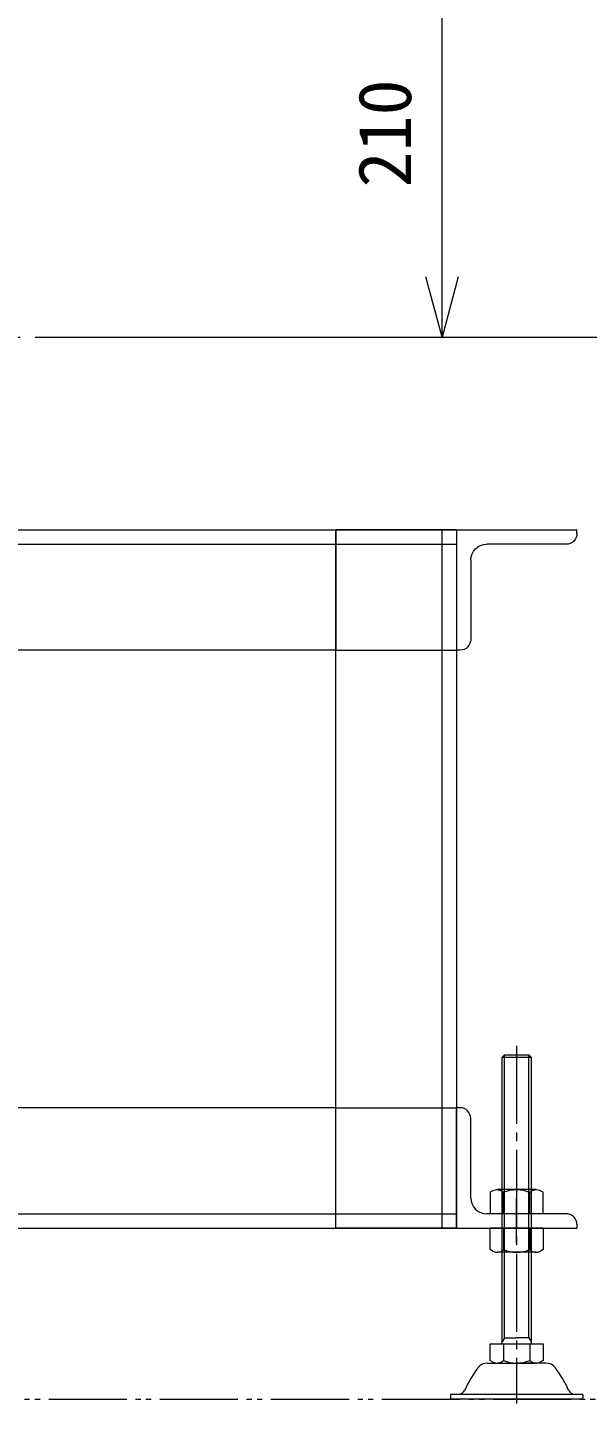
# Model space of a CAD drawing. Units: millimetres at full size. Extents: x -19442 to 19442, y -5866 to 5866.
# Drawn here: x -17547 to -17315, y -821 to -250 of the extents above; entities that cross this region are included whole.
import ezdxf
from ezdxf.enums import TextEntityAlignment as Align

# ---------------------------------------------------------------- set-up
doc = ezdxf.new("R2010")
doc.units = ezdxf.units.MM
doc.header["$LTSCALE"] = 3.6
doc.linetypes.add('CHAIN2', pattern=[12, 9, -1, 1, -1])
doc.linetypes.add('DOUBLE_CHAIN2', pattern=[12.8, 9, -1, 0.6, -0.6, 0.6, -1])
for name, color, linetype, lineweight in [('0-2_06_PHANTOM', 2, 'DOUBLE_CHAIN2', 9), ('0-3_04_HIDDEN', 7, 'Continuous', 9), ('0-4_05_CENTER', 2, 'CHAIN2', 9), ('0-5_08_DIM', 3, 'Continuous', 9), ('0-6_0', 2, 'Continuous', 9)]:
    doc.layers.add(name, color=color, linetype=linetype, lineweight=lineweight)
doc.styles.add('ＭＳ ゴシック', font='')
doc.styles.get('ＭＳ ゴシック').set_extended_font_data('MS Gothic')

# ---------------------------------------------------------------- blocks, each defined once
blk = doc.blocks.new('KK015066_54_5_1')
at = {"layer": '0-6_0', "color": 134}
for p, q in [((1.5, 50), (0, 50)), ((0, 0), (0, 50)), ((6, 12.5), (6, 45.5)), ((45.5, 6), (12.5, 6)), ((0, 0), (50, 0)), ((50, 1.5), (50, 0))]:
    blk.add_line(p, q, dxfattribs=at)
for centre, radius, start, end in [((1.5, 45.5), 4.5, 0, 90), ((12.5, 12.5), 6.5, 180, 270), ((45.5, 1.5), 4.5, 0, 90)]:
    blk.add_arc(centre, radius, start, end, dxfattribs=at)
blk = doc.blocks.new('A$C6B493D28_1')
at = {"layer": '0-3_04_HIDDEN'}
for p, q in [((175, 0), (175, -50)), ((-375, -6), (225, -6)), ((175, -50), (225, -50)), ((175, -240), (225, -240)), ((-375, -284), (225, -284))]:
    blk.add_line(p, q, dxfattribs=at)
at = {"layer": '0-4_05_CENTER'}
blk.add_line((250, -296.404), (250, -277.57), dxfattribs=at)
at = {"layer": '0-6_0', "color": 134}
for p, q in [((7.614, 0), (175, 0)), ((225, 0), (175, 0)), ((219, 0), (219, -290)), ((175, -50), (-31.241, -50)), ((175, -240), (-325, -240)), ((-325, -290), (175, -290)), ((175, -290), (225, -290))]:
    blk.add_line(p, q, dxfattribs=at)
blk.add_lwpolyline([(175, 0), (225, 0), (225, -290), (175, -290)], close=True, dxfattribs=at)
at = {"layer": '0-6_0', "xscale": -1, "rotation": 180}
blk.add_blockref('KK015066_54_5_1', (225, 0), dxfattribs=at)
at = {"layer": '0-6_0'}
blk.add_blockref('KK015066_54_5_1', (225, -290), dxfattribs=at)
blk = doc.blocks.new('A$C2E193E39_1')
at = {"layer": '0-6_0'}
for p, q in [((11, 0), (-11, 0)), ((-5.5, 0), (-5.5, -8.9)), ((5.5, 0), (5.5, -8.9)), ((11, 0), (11, -8.9)), ((8.115, -10), (-8.115, -10)), ((11, -8.9), (9.943, -9.51))]:
    blk.add_line(p, q, dxfattribs=at)
blk.add_lwpolyline([(-9.943, -9.51), (-11, -8.9), (-11, 0)], dxfattribs=at)
for centre, radius, start, end in [((-8.115, -6.342), 3.658, 240, 315.63282), ((0, 4.3), 14.3, 247.38013, 292.61986), ((8.115, -6.342), 3.658, 224.36719, 300)]:
    blk.add_arc(centre, radius, start, end, dxfattribs=at)
blk = doc.blocks.new('KC-1275-A-4a_1')
at = {"layer": '0-4_05_CENTER'}
blk.add_line((0, 146.761), (0, -1.794), dxfattribs=at)
at = {"layer": '0-6_0'}
for p, q in [((-6, 142.052), (-5.053, 142.999)), ((-5.053, 25.499), (-5.053, 142.999)), ((-5.053, 142.999), (5.053, 142.999)), ((5.053, 25.499), (5.053, 142.999)), ((5.053, 142.999), (6, 142.052)), ((-6, 25.499), (-6, 142.052)), ((-11, 22.999), (11, 22.999)), ((-11, 16.099), (-11, 22.999)), ((-6, 23.499), (-6, 25.499)), ((-5.053, 25.499), (-6, 23.853)), ((-5.5, 22.999), (-5.5, 16.099)), ((-5.053, 25.499), (0, 25.499)), ((5.053, 25.499), (0, 25.499)), ((5.053, 25.499), (6, 23.853)), ((5.5, 22.999), (5.5, 16.099)), ((6, 25.499), (6, 23.499)), ((11, 22.999), (11, 16.099)), ((-12.075, 14.999), (0, 14.999)), ((-9.943, 15.489), (-11, 16.099)), ((-8.115, 14.999), (7.781, 15.014)), ((12.075, 14.999), (0, 14.999)), ((11, 16.099), (9.943, 15.489)), ((-27.5, 2), (-27.5, 0)), ((27.5, 2), (-27.5, 2)), ((27.5, 0), (-27.5, 0)), ((27.5, 2), (27.5, 0))]:
    blk.add_line(p, q, dxfattribs=at)
blk.add_lwpolyline([(-6, 142.052), (6, 142.052), (6, 25.499)], dxfattribs=at)
for centre, radius, start, end in [((-6.5, 23.499), 0.5, 270, 0), ((6.5, 23.499), 0.5, 180, 270), ((23.979, -16.929), 50, 143.2455, 155.56093), ((-12.075, 9.999), 5, 90, 143.2455), ((-8.115, 18.656), 3.658, 240, 315.63282), ((0, 29.299), 14.3, 247.38013, 292.61986), ((8.115, 18.656), 3.658, 224.36719, 300), ((12.075, 9.999), 5, 36.7545, 90), ((-23.979, -16.929), 50, 24.43907, 36.7545), ((-24.272, 4.999), 3, 270, 335.56093), ((24.272, 4.999), 3, 204.43907, 270)]:
    blk.add_arc(centre, radius, start, end, dxfattribs=at)
at = {"layer": '0-3_04_HIDDEN', "xscale": -1, "rotation": 180}
blk.add_blockref('A$C2E193E39_1', (0, 77), dxfattribs=at)
at = {"layer": '0-6_0'}
blk.add_blockref('A$C2E193E39_1', (0, 71), dxfattribs=at)
blk = doc.blocks.new('A$C01C14545_1')
at = {"layer": '0-6_0'}
for name, p in [('A$C6B493D28_1', (0, 0)), ('KC-1275-A-4a_1', (250, -361))]:
    blk.add_blockref(name, p, dxfattribs=at)
blk = doc.blocks.new('A$C79CD6906_1')
at = {"layer": '0-3_04_HIDDEN'}
for p, q in [((-200, 330), (-200, 324)), ((200, 330), (200, 324)), ((-197.895, 324.928), (-200, 324)), ((-55.045, 0.928), (-197.895, 324.928)), ((55.045, 0.928), (197.895, 324.928)), ((197.895, 324.928), (200, 324)), ((57.15, 0), (89.169, 72.622)), ((55.045, 0.928), (57.15, 0)), ((-90, -74), (90, -74))]:
    blk.add_line(p, q, dxfattribs=at)
for points in [[(-55.045, 0.928), (-57.15, 0), (-89.169, 72.622)], [(-48.643, -30), (-85, -30), (-90, -35), (-90, -80), (90, -80), (90, -35), (85, -30), (48.643, -30)]]:
    blk.add_lwpolyline(points, dxfattribs=at)
for radius in [57.15, 53.95, 27.5, 24.5]:
    blk.add_circle((0, 0), radius, dxfattribs=at)
at = {"layer": '0-4_05_CENTER'}
for p, q in [((-230, 337.468), (-230, 316.346)), ((-175, 337.468), (-175, 316.346)), ((0, 337.468), (0, 316.346)), ((175, 337.468), (175, 316.346)), ((230, 337.468), (230, 316.346)), ((0, 330), (0, -119)), ((10, 262.5), (10, 157.5)), ((-42.5, 210), (62.5, 210)), ((44.059, 76.312), (55.941, 96.893)), ((-119, 0), (119, 0)), ((-75, -67.111), (-75, -86.897)), ((75, -67.111), (75, -86.897))]:
    blk.add_line(p, q, dxfattribs=at)
for centre, radius in [((10, 210), 40), ((0, 0), 100)]:
    blk.add_circle(centre, radius, dxfattribs=at)
at = {"layer": '0-6_0', "color": 134}
for p, q in [((-89.169, 72.622), (-200, 324)), ((89.169, 72.622), (200, 324)), ((-43, 74.478), (-57, 98.727)), ((-43, -74.478), (-57, -98.727)), ((43, -74.478), (57, -98.727))]:
    blk.add_line(p, q, dxfattribs=at)
blk.add_lwpolyline([(-250, 324), (250, 324), (250, 330), (-250, 330)], close=True, dxfattribs=at)
for points in [[(-90, -71.589), (-90, -80), (-82.614, -80)], [(90, -71.589), (90, -80), (82.614, -80)]]:
    blk.add_lwpolyline(points, dxfattribs=at)
for centre, radius in [((10, 250), 6), ((10, 210), 25), ((-30, 210), 6), ((50, 210), 6), ((10, 170), 6), ((0, 0), 115), ((-50, 86.603), 7), ((50, 86.603), 7), ((-100, 0), 7), ((100, 0), 7), ((-50, -86.603), 7), ((50, -86.603), 7)]:
    blk.add_circle(centre, radius, dxfattribs=at)
blk = doc.blocks.new('_Open30')
at = {"layer": '0-5_08_DIM', "color": 4}
blk.add_line((0, 0), (-1, 0), dxfattribs=at)
blk.add_lwpolyline([(-1, 0.26795), (0, 0), (-1, -0.26795)], dxfattribs=at)

msp = doc.modelspace()

# ---------------------------------------------------------------- linework, layer by layer
at = {"layer": '0-2_06_PHANTOM', "color": 7}
msp.add_line((-18321.499, -819.253), (-11884.357, -819.253), dxfattribs=at)
at = {"layer": '0-5_08_DIM', "color": 4}
for p, q in [((-17374.986, -353.253), (-17374.986, -193.253)), ((-17543.798, -378.253), (-16937.109, -378.253)), ((-17543.798, -378.253), (-17362.486, -378.253))]:
    msp.add_line(p, q, dxfattribs=at)
at = {"layer": '0-5_08_DIM'}
msp.add_line((-17543.798, -378.253), (-16937.109, -378.253), dxfattribs=at)

# ---------------------------------------------------------------- block references
at = {"layer": '0-5_08_DIM', "xscale": 25, "yscale": 25, "rotation": 270}
msp.add_blockref('_Open30', (-17374.986, -378.253), dxfattribs=at)
at = {"layer": '0-6_0'}
for name, p in [('A$C79CD6906_1', (-17669.048, -378.253)), ('A$C01C14545_1', (-17594.048, -458.253))]:
    msp.add_blockref(name, p, dxfattribs=at)

# ---------------------------------------------------------------- texts
at = {"layer": '0-5_08_DIM', "color": 4, "style": 'ＭＳ ゴシック'}
msp.add_text('210', height=21.99, rotation=90, dxfattribs=at).set_placement((-17381.236, -316.111), align=Align.BOTTOM_LEFT)

doc.saveas('drawing.dxf')
